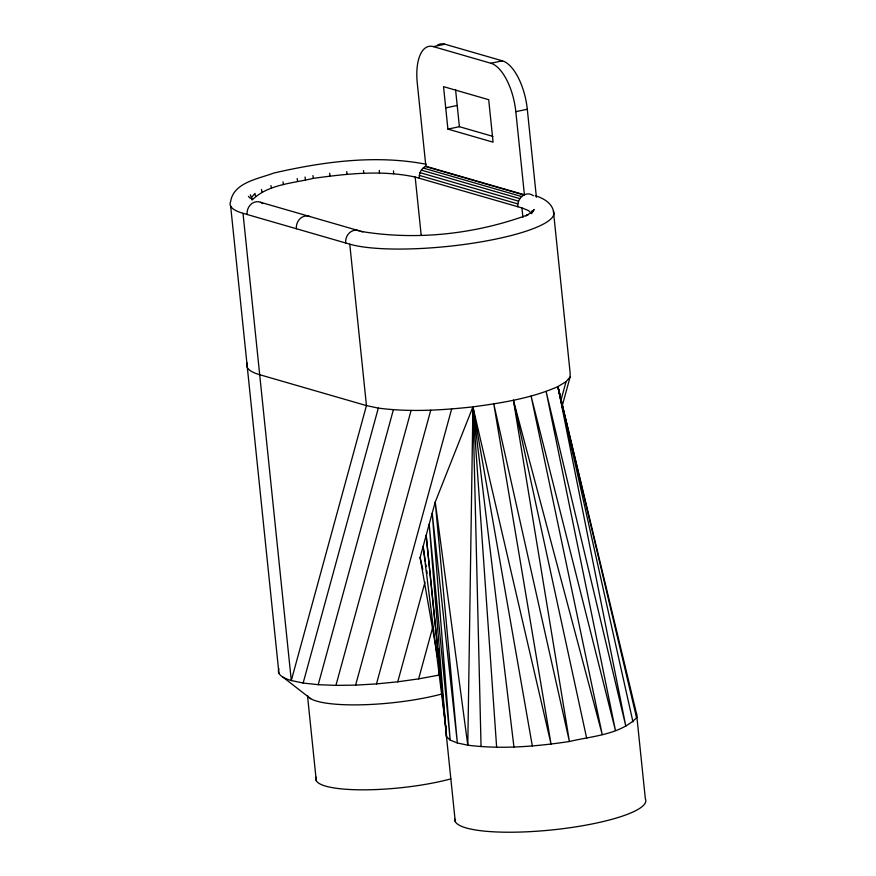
<?xml version="1.0" encoding="UTF-8"?>
<svg xmlns="http://www.w3.org/2000/svg" width="876" height="876" viewBox="0 0 876 876"><rect width="100%" height="100%" fill="white"/><g stroke="black" fill="none" stroke-linecap="round" stroke-linejoin="round"><path stroke-width="1.31" d="M419.275 178.222C418.859 173.426 421.345 168.247 425.867 166.276L524.406 194.779L515.822 111.668A43.636 19.381 78.1 0 0 490.899 63.258L433.412 46.625A43.636 19.381 78.1 0 0 417.272 83.165L425.867 166.276M636.6 717.762L557.913 386.59C531.086 398.416 501.762 402.927 472.92 406.869L467.795 745.191C501.587 749.451 535.86 746.505 569.411 741.523C592.012 736.037 619.332 735.008 636.6 717.762L636.567 713.863L557.913 386.59L566.027 381.695L570.134 376.932L570.101 372.508L553.424 211.105C551.705 202.652 542.759 198.009 535.203 195.666M517.825 206.725C517.289 201.239 520.76 195.381 526.29 194.1A10.906 9.516 -73.9 0 1 533.375 195.775M278.907 668.892A109.095 22.491 -5.9 0 0 291.303 680.532L303.151 683.039L378.312 408.106C409.716 412.235 441.548 410.275 472.92 406.869L551.048 744.107L493.779 403.935L569.411 741.523L513.424 400.288L602.25 734.603L531.097 396.072L615.467 730.529L546.12 391.452L625.836 726.259L557.913 386.59L571.798 446.552M303.151 683.039L318.218 684.682L393.379 409.738M318.218 684.682L335.935 685.382L411.096 410.45M335.935 685.382L355.612 685.131L430.762 410.187M355.612 685.131L376.483 683.915L451.644 408.983M436.62 651.777L420.097 557.497L435.241 502.058L472.92 406.869L532.323 745.958M376.483 683.915L397.759 681.813L425.024 582.08M397.759 681.813L418.629 678.878L432.897 626.647M439.347 671.301L438.274 675.232L418.629 678.878M560.99 400.113L566.027 381.695M561.866 407.187L570.134 376.932M532.652 211.817L534.152 209.484L530.736 213.426M531.809 210.908L531.82 213.689L528.469 210.547L521.932 207.919L415.169 177.04C381.673 169.834 346.907 173.755 313.312 178.365C292.77 183.347 267.925 184.278 252.233 199.958L250.328 194.757M532.728 211.653L525.841 215.814L528.053 214.784C475.175 234.21 416.078 240.736 360.441 231.308M433.412 46.625L444.888 44.216L502.375 60.838A43.636 19.381 78.1 0 1 527.297 109.259L536.397 197.286M490.899 63.258L502.375 60.838M445.72 107.879L457.195 105.459M515.822 111.668L527.297 109.259M447.91 129.111L493.079 142.175L488.699 99.7L443.53 86.636L447.91 129.111L459.396 126.692L492.947 136.404M426.338 164.294C375.859 154.494 323.375 161.655 273.739 173.065C258.957 178.748 233.399 182.361 230.618 201.666A109.095 22.491 -5.9 0 0 243.013 213.306L349.776 244.185A109.095 22.491 -5.9 0 0 477.102 242.532A109.095 22.491 -5.9 0 0 553.424 211.105M378.312 408.106L366.453 405.599L259.701 374.709A109.095 22.491 -5.9 0 1 247.295 363.069M425.309 166.473L523.859 194.976M423.108 168.017L521.658 196.531M421.301 170.119L519.851 198.633M420.009 172.649L518.559 201.151M419.319 175.408L517.869 203.911M260.522 202.279L362.795 231.855M283.123 677.247L310.673 698.687M437.496 645.601L426.152 535.324L446.486 736.628L450.165 740.089L457.36 742.979L467.795 745.191L435.241 502.058L457.36 742.979L432.218 513.15L450.165 740.089L429.185 524.231L446.486 736.628L455.257 821.578M248.412 196.366L250.361 198.359M572.411 449.224L573.649 454.556M632.976 721.944L557.913 386.59L562.994 410.658M420.097 557.497L422.769 569.499M513.424 400.288L586.69 738.315M255.518 196.158L254.982 193.421L251.675 197.231L251.697 199.608M261.486 189.49L262.012 192.238M270.958 185.592L271.44 188.351M437.091 654.471L437.562 657.164M283.003 181.879L283.463 184.65M425.32 561.253L423.119 546.405L446.278 731.383L445.753 725.93M425.714 563.947L426.119 566.641M426.721 570.692L427.116 573.386M297.183 178.496L297.599 181.277M305.067 177.029L305.461 179.821M312.951 175.572L313.312 178.365M481.055 746.626L472.92 406.869L513.949 747.02M329.694 173.207L330 176.01M636.567 713.863L645.349 798.813A96.01 19.798 -5.9 0 1 553.588 829.758A96.01 19.798 -5.9 0 1 454.83 819.016M521.932 207.919L522.917 217.412M455.553 89.527L459.396 126.692M415.169 177.04L421.203 235.359M437.77 648.328L440.157 671.465M440.431 674.192L441.975 689.171M442.249 691.887L442.807 697.34M443.092 700.055L443.65 705.508M443.935 708.224L445.468 723.204M349.776 244.185L366.453 405.599L291.303 680.532L243.013 213.306M316.269 780.647L307.498 695.697A82.913 17.093 -5.9 0 0 358.131 704.862A82.913 17.093 -5.9 0 0 442.019 693.945M230.651 206.09L278.94 673.315M346.765 171.521L347.027 174.324M363.518 170.546L363.726 173.36M472.92 406.869L496.637 747.25M379.308 170.338L379.461 173.152M393.521 170.908L393.631 173.722M446.464 734.033L446.486 736.628M345.67 243.002A10.906 9.516 -73.9 0 1 359.072 230.782M296.395 228.745A10.906 9.516 -73.9 0 1 309.797 216.525M247.12 214.5A10.906 9.516 -73.9 0 1 252.014 203.44A10.906 9.516 -73.9 0 1 262.68 203.55M450.79 778.895A82.913 17.093 -5.9 0 1 359.587 789.813A82.913 17.093 -5.9 0 1 316.247 777.275M437.365 45.169A43.636 19.381 78.1 0 1 444.888 44.216"/></g></svg>
